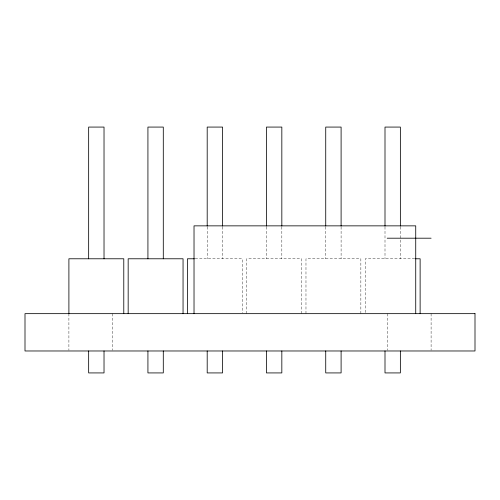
<?xml version="1.0" encoding="UTF-8"?>
<svg xmlns="http://www.w3.org/2000/svg" width="500" height="500" viewBox="0 0 500 500"><rect width="100%" height="100%" fill="white"/><g stroke="black" fill="none" stroke-linecap="round" stroke-linejoin="round"><path stroke-width="0.38" stroke-dasharray="2.5 1.88" d="M195.169 258.781L242.319 258.781L242.319 312.887M414.712 258.781L365.244 258.781L365.244 312.887M431.1 313.656L431.1 350.2M400.369 226.825L400.369 258.781M387.194 313.656L387.194 350.2M385 226.825L385 258.781M360.856 313.656L360.856 258.781L305.975 258.781L305.975 313.656M341.1 226.825L341.1 258.781M325.731 226.825L325.731 258.781M301.588 313.656L301.588 258.781L246.706 258.781L246.706 313.656M281.831 226.825L281.831 258.781M266.462 226.825L266.462 258.781M222.562 226.825L222.562 258.781M207.194 226.825L207.194 258.781M112.806 313.656L112.806 350.2M68.9 313.656L68.9 350.2"/><path stroke-width="0.75" d="M387.194 238.194L431.1 238.194M194.394 258.781L187.438 258.781L187.438 313.656M415.481 258.781L420.125 258.781L420.125 313.656M415.731 313.656L415.731 225.856L194.025 225.856L194.025 313.656M400.369 226.05L400.369 127.075L385 127.075L385 226.05M400.369 350.975L400.369 372.925L385 372.925L385 350.975M341.1 226.05L341.1 127.075L325.731 127.075L325.731 226.05M341.1 350.975L341.1 372.925L325.731 372.925L325.731 350.975M281.831 226.05L281.831 127.075L266.462 127.075L266.462 226.05M281.831 350.975L281.831 372.925L266.462 372.925L266.462 350.975M222.562 226.05L222.562 127.075L207.194 127.075L207.194 226.05M222.562 350.975L222.562 372.925L207.194 372.925L207.194 350.975M183.05 313.656L183.05 258.781L128.169 258.781L128.169 313.656M163.294 258.781L163.294 127.075L147.925 127.075L147.925 258.781M163.294 350.975L163.294 372.925L147.925 372.925L147.925 350.975M123.781 313.656L123.781 258.781L68.9 258.781L68.9 313.656M104.025 258.781L104.025 127.075L88.656 127.075L88.656 258.781M104.025 350.975L104.025 372.925L88.656 372.925L88.656 350.975M475 313.656L25 313.656L25 350.975L475 350.975L475 313.656"/></g></svg>
